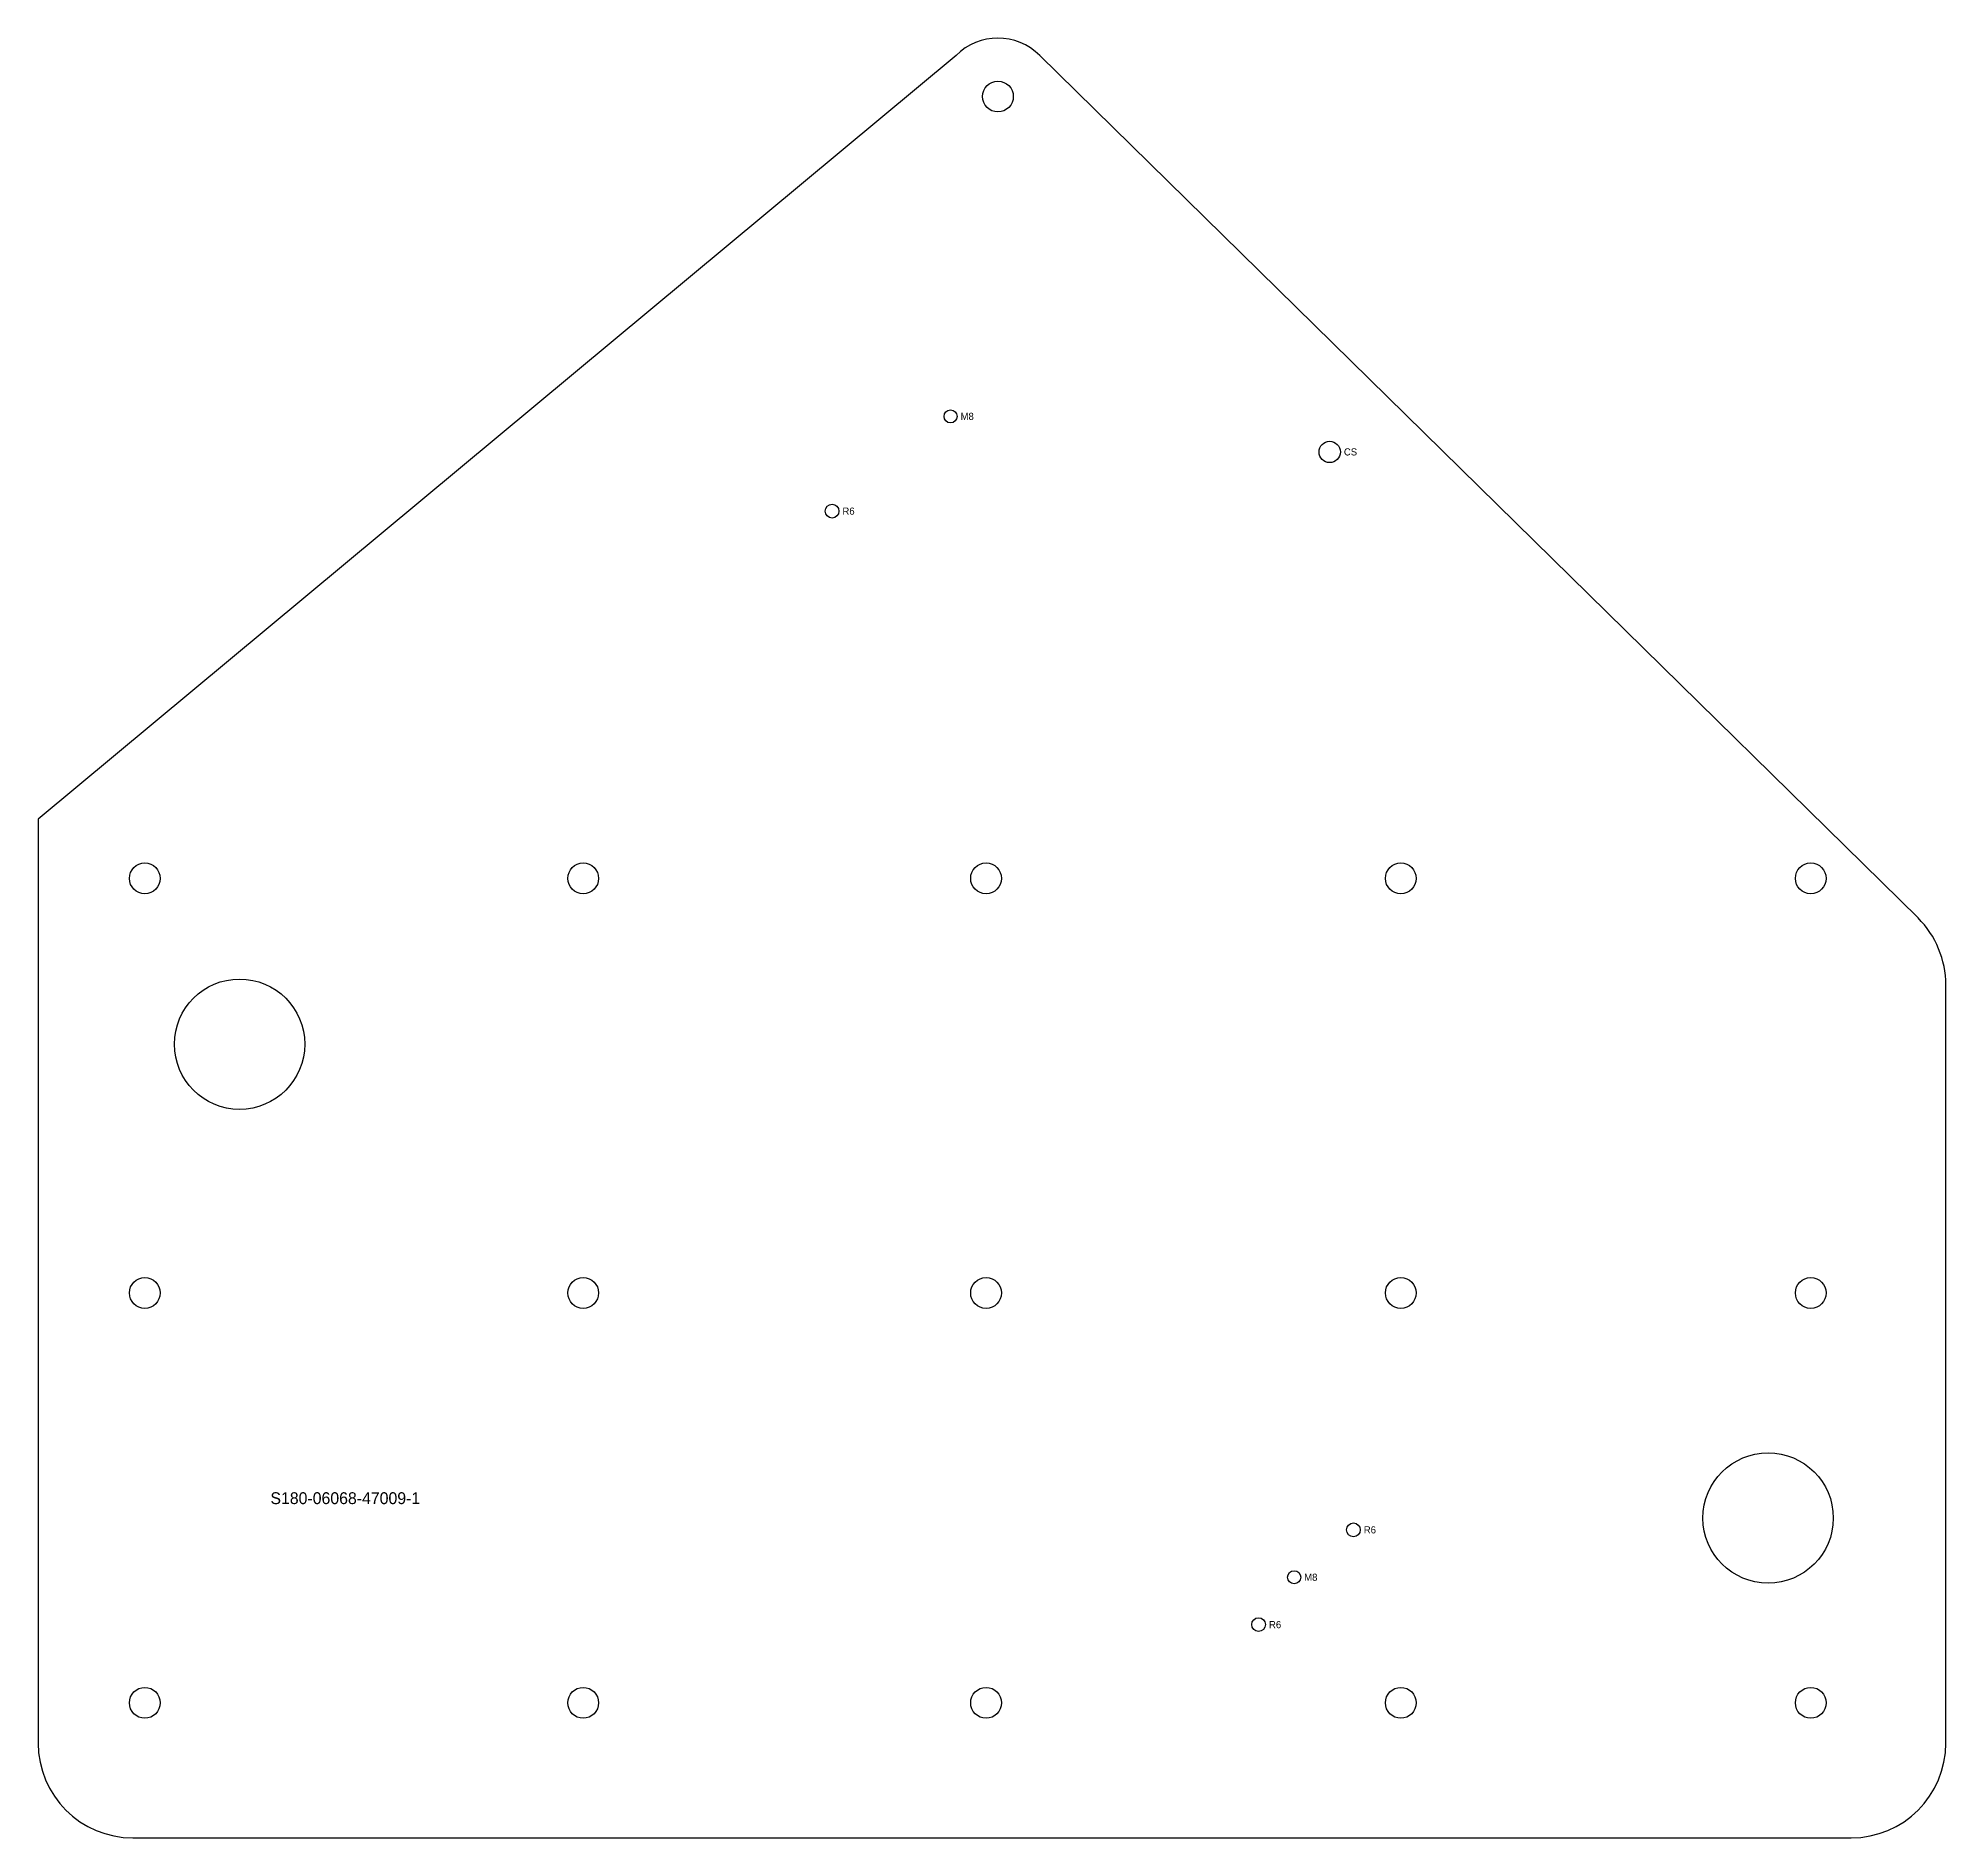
# Model space of a CAD drawing. Header units: millimetres. Extents: x 0 to 805, y 0 to 760.
import ezdxf

# ---------------------------------------------------------------- set-up
doc = ezdxf.new("R2010")
doc.units = ezdxf.units.MM
doc.layers.add('CUT', color=7, linetype='Continuous')
doc.layers.add('ETCH', color=5, linetype='Continuous')

msp = doc.modelspace()

# ---------------------------------------------------------------- linework, layer by layer
at = {"layer": 'CUT', "color": 7}
for p, q in [((387.32233, 752.32233), (0, 430)), ((793.284271, 388.284271), (422.67767, 752.32233)), ((0, 430), (0, 40)), ((805, 40), (805, 360)), ((40, 0), (765, 0))]:
    msp.add_line(p, q, dxfattribs=at)
for centre, radius in [((405, 735), 6.5), ((385, 600), 2.75), ((545, 585), 4.5), ((335, 560), 2.9), ((45, 405), 6.5), ((230, 405), 6.5), ((400, 405), 6.5), ((575, 405), 6.5), ((748, 405), 6.5), ((85, 335), 27.5), ((45, 230), 6.5), ((230, 230), 6.5), ((400, 230), 6.5), ((575, 230), 6.5), ((748, 230), 6.5), ((730, 135), 27.5), ((555, 130), 2.9), ((530, 110), 2.75), ((515, 90), 2.9), ((45, 57), 6.5), ((230, 57), 6.5), ((400, 57), 6.5), ((575, 57), 6.5), ((748, 57), 6.5)]:
    msp.add_circle(centre, radius, dxfattribs=at)
for centre, radius, start, end in [((405, 734.644661), 25, 45, 135), ((765, 360), 40, 0, 45), ((40, 40), 40, 180, 270), ((765, 40), 40, 270, 360)]:
    msp.add_arc(centre, radius, start, end, dxfattribs=at)

# ---------------------------------------------------------------- texts
at = {"layer": 'ETCH', "color": 5}
for s, height, p in [('M8', 3, (389.25, 598.5)), ('CS', 3, (551, 583.5)), ('R6', 3, (339.4, 558.5)), ('S180-06068-47009-1', 5, (98.016204, 140.875)), ('R6', 3, (559.4, 128.5)), ('M8', 3, (534.25, 108.5)), ('R6', 3, (519.4, 88.5))]:
    msp.add_text(s, height=height, dxfattribs=at).set_placement(p)

doc.saveas('drawing.dxf')
